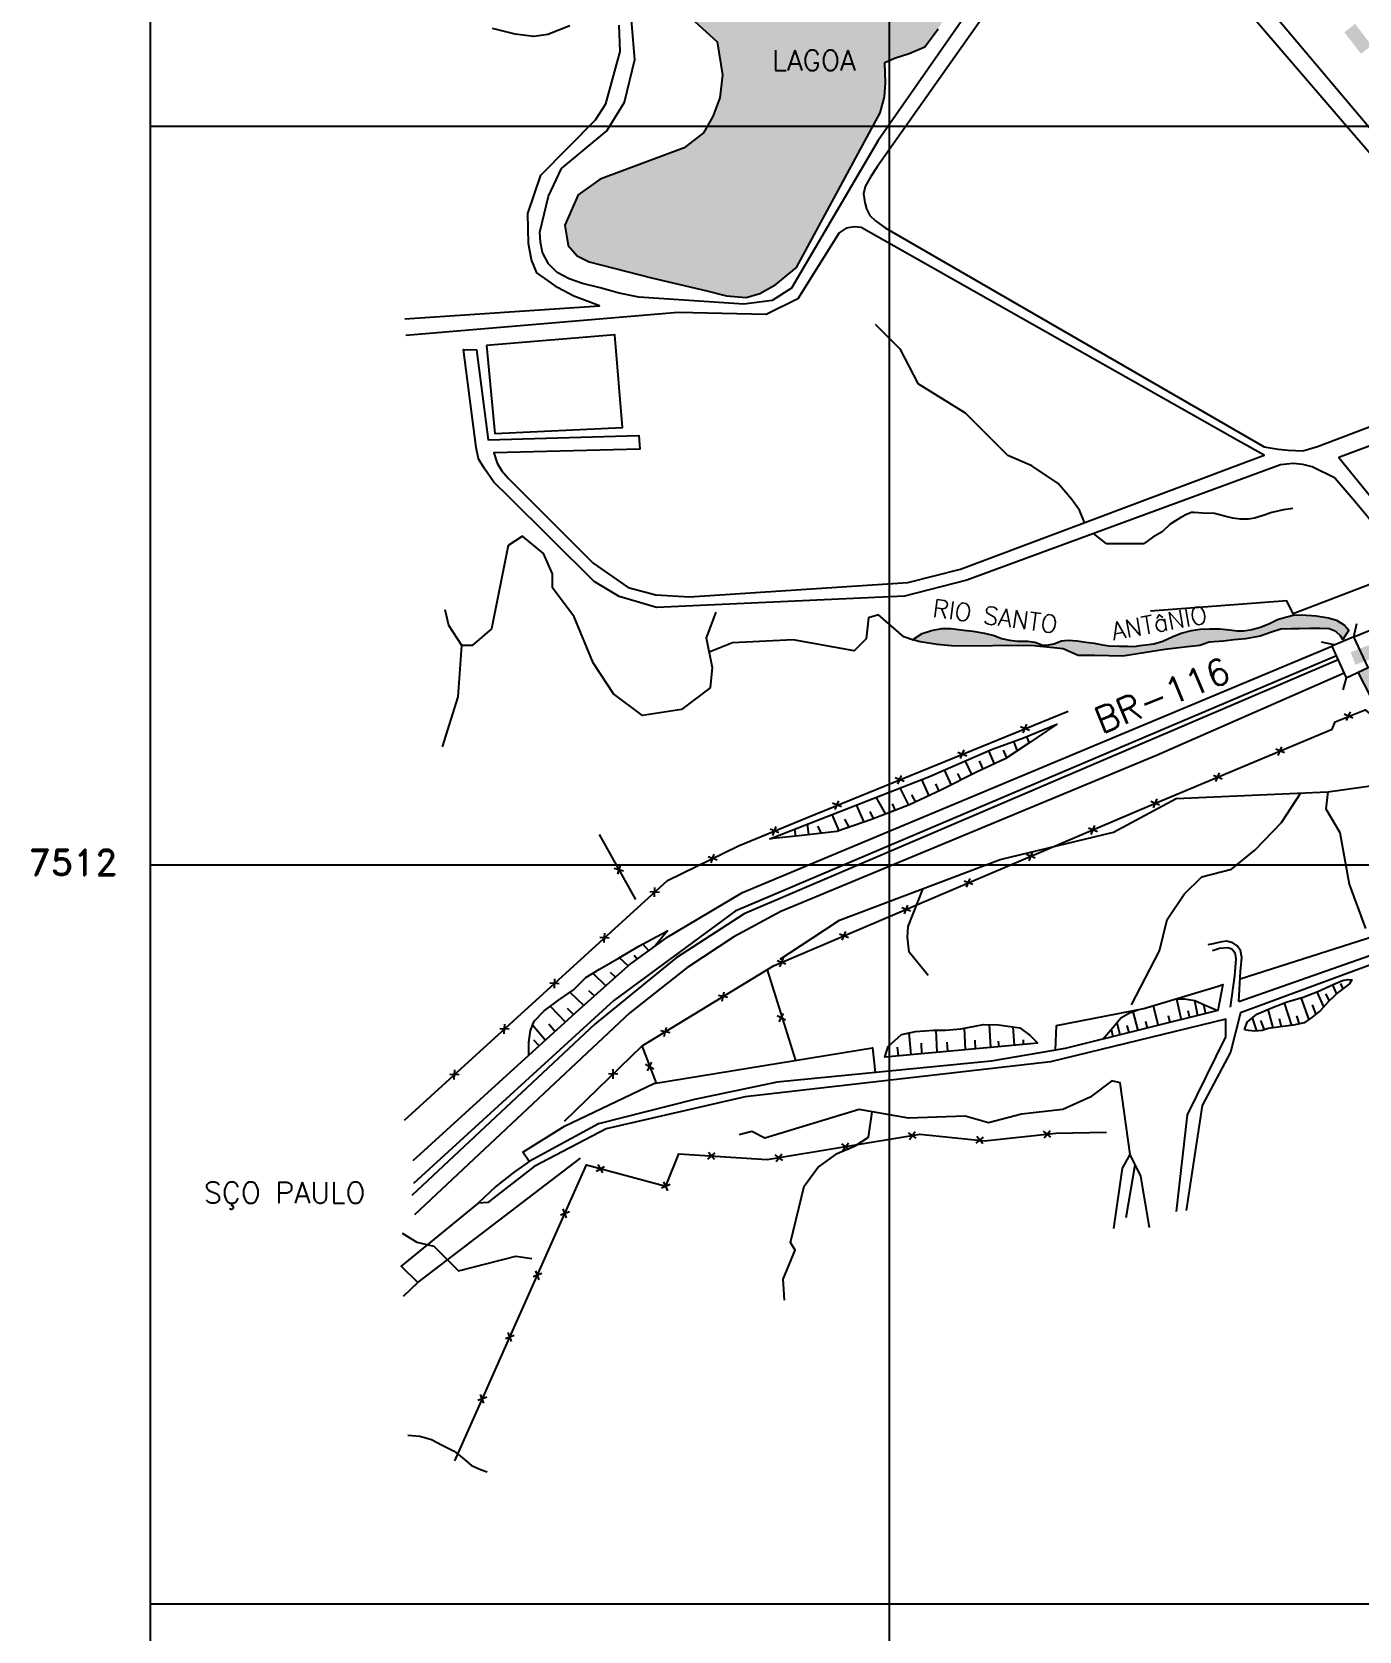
# Model space of a CAD drawing. Extents: x 538220 to 547168, y 7509776 to 7514528.
# Drawn here: x 542920 to 543818, y 7511482 to 7512564 of the extents above; entities that cross this region are included whole.
import ezdxf

# ---------------------------------------------------------------- set-up
doc = ezdxf.new("R2010")
doc.units = 0
doc.header["$LTSCALE"] = 50
doc.header["$MEASUREMENT"] = 0
for name, color, linetype in [('HATCH', 4, 'CONTINUOUS'), ('LIMITE', 7, 'CONTINUOUS'), ('LIMITE-PROJETO', 1, 'CONTINUOUS'), ('MALHA', 9, 'CONTINUOUS'), ('RIO', 4, 'CONTINUOUS'), ('RODOVIA', 1, 'CONTINUOUS'), ('RUA', 7, 'CONTINUOUS'), ('TERRENO', 7, 'CONTINUOUS'), ('TEXTO', 5, 'CONTINUOUS'), ('TEXTO2', 5, 'CONTINUOUS')]:
    doc.layers.add(name, color=color, linetype=linetype)
doc.styles.add('ROMAND', font='ROMAND.SHX')
doc.styles.get("Standard").update_dxf_attribs({"font": 'ROMANSBR.SHX'})

# ---------------------------------------------------------------- blocks, each defined once
blk = doc.blocks.new('R2')
at = {"layer": 'LIMITE-PROJETO', "const_width": 4.67}
blk.add_lwpolyline([(-18.8, 0.2, 1), (-23.5, 0.2, 1)], format="xyb", close=True, dxfattribs=at)
at = {"layer": 'LIMITE-PROJETO'}
blk.add_solid([(9.2, 4.6), (9.2, -4.6), (-9.1, 4.7), (-9.2, -4.4)], dxfattribs=at)
blk = doc.blocks.new('X')
at = {"layer": 'LIMITE'}
for p, q in [((-0.0178, -0.0178), (0.0178, 0.0178)), ((0.0178, -0.0178), (-0.0178, 0.0178))]:
    blk.add_line(p, q, dxfattribs=at)

msp = doc.modelspace()

# ---------------------------------------------------------------- hatches: boundary and pattern name
at = {"layer": 'HATCH'}
h = msp.add_hatch(color=256, dxfattribs=at)
h.paths.add_polyline_path([(543489, 7512500), (543376.9, 7512500), (543374.4, 7512495.6), (543361.2, 7512485.5), (543304.4, 7512464.3), (543289.6, 7512453.5), (543280.6, 7512433.1), (543282.7, 7512419.3), (543288.9, 7512412.3), (543296.9, 7512408.2), (543339.2, 7512397.5), (543376.6, 7512388.5), (543389.9, 7512385.3), (543403.3, 7512384.2), (543412.5, 7512386.7), (543423.4, 7512392.9), (543437.3, 7512404.5)])
h.paths.add_polyline_path([(543489, 7512500), (543493.9, 7512509), (543496.8, 7512520), (543497.4, 7512529.3), (543497, 7512543.1), (543500, 7512544.5), (543500, 7512606), (543497.8, 7512603.4), (543486, 7512601.5), (543476, 7512604.9), (543465.7, 7512642.4), (543465.8, 7512653.8), (543472.6, 7512660.1), (543485.3, 7512657.5), (543500, 7512637.8), (543500, 7512737.4), (543495.9, 7512739.8), (543476.6, 7512735.1), (543467.4, 7512728.2), (543455, 7512702.6), (543426.4, 7512693), (543421.5, 7512686.8), (543416.7, 7512674.6), (543416.6, 7512654.2), (543413.3, 7512644.8), (543405.6, 7512639.7), (543385.9, 7512643.8), (543370.1, 7512642.6), (543360.6, 7512636.3), (543357.4, 7512627), (543356.2, 7512585.5), (543360.8, 7512577.9), (543383.7, 7512557.2), (543387.2, 7512534.7), (543385.4, 7512519.2), (543380.6, 7512506.6), (543376.9, 7512500)])
h.paths.add_polyline_path([(543500, 7512637.8), (543507, 7512628.5), (543508.3, 7512616), (543500, 7512606), (543500, 7512544.5), (543503.7, 7512546.2), (543513.5, 7512549.2), (543524.2, 7512553.8), (543533.1, 7512566), (543551.1, 7512594.1), (543558.8, 7512613), (543563.1, 7512641.1), (543557.6, 7512690.3), (543562.8, 7512703.1), (543595.7, 7512725.3), (543616, 7512732.8), (543609.5, 7512739.5), (543589.8, 7512730.9), (543572.4, 7512718), (543549.9, 7512712.2), (543536.2, 7512716), (543500, 7512737.4)])
h.paths.add_polyline_path([(543628.8, 7512754.6), (543612.3, 7512744.9), (543618.7, 7512739.3), (543660, 7512776.8), (543653.1, 7512784.7), (543645.4, 7512775.2, 0.192931), (543647, 7512774.5, -0.192931), (543645.4, 7512775.2)])
h = msp.add_hatch(color=256, dxfattribs=at)
h.paths.add_polyline_path([(543716.7, 7512159.9), (543710.3, 7512159.7), (543704.6, 7512158.8), (543697.6, 7512156.9), (543691.5, 7512154.4), (543685.1, 7512151.6), (543679.1, 7512149.7), (543669.8, 7512148.5), (543666, 7512147.9), (543661.2, 7512148), (543655.8, 7512148), (543648.8, 7512148.4), (543644.4, 7512149.1), (543638.7, 7512150.1), (543633, 7512150.7), (543627.2, 7512151.7), (543621.2, 7512152.1), (543616.7, 7512151.8), (543611.3, 7512149.6), (543606.9, 7512148.7), (543603.7, 7512148.7), (543601.8, 7512149.7), (543598.6, 7512150.7), (543593.8, 7512151.4), (543586.8, 7512151.4), (543581.4, 7512152.1), (543576, 7512153.4), (543571, 7512155.4), (543564.6, 7512157), (543556.7, 7512158.3), (543550.6, 7512159), (543541.8, 7512160), (543535.7, 7512160.1), (543528.7, 7512158.6), (543522.3, 7512156.7), (543515.8, 7512152.3), (543521, 7512151), (543532.4, 7512149.3), (543544.1, 7512148.1), (543595.8, 7512148.6), (543617.7, 7512146.4), (543627.8, 7512141.9), (543638.9, 7512141.8), (543658.1, 7512141.3), (543686.6, 7512145.9), (543699.7, 7512147.4), (543710.2, 7512148.5), (543716.6, 7512150.7), (543726.1, 7512151.6), (543733.1, 7512152.5), (543741.1, 7512153.1), (543751, 7512154.9), (543758, 7512157.4), (543765, 7512159.6), (543772.3, 7512159.8), (543777.4, 7512159.8), (543784.7, 7512160), (543791.7, 7512160), (543797.8, 7512159.9), (543802.2, 7512158), (543805.4, 7512155.1), (543806.9, 7512152.6), (543811.1, 7512158.9), (543808, 7512162.4), (543802.6, 7512165.6), (543797.2, 7512167.2), (543788.9, 7512168.6), (543779.1, 7512169.3), (543773.3, 7512169), (543768.2, 7512167.8), (543762.8, 7512166.2), (543757.4, 7512163.4), (543751.3, 7512160.9), (543745.3, 7512159.4), (543739.9, 7512158.5), (543735.4, 7512158.5), (543730.3, 7512159.2), (543723.7, 7512159.9)])
h.paths.add_polyline_path([(543830, 7512106), (543841.7, 7512091.5), (543884, 7512060), (543902.9, 7512056.5), (543923.1, 7512057.7), (543949.7, 7512076.7), (543979, 7512076.5), (543999.1, 7512084.3), (544000, 7512085.1), (544000, 7512092.3), (543988.5, 7512083.1), (543962.7, 7512079.7), (543947.2, 7512082.4), (543936.1, 7512071.6, -0.178816), (543935, 7512070.4), (543925.9, 7512061.6), (543908.8, 7512060.2), (543884.7, 7512065.7), (543851.9, 7512090.6), (543836.7, 7512109), (543828.7, 7512124.7, -0.012905), (543828.6, 7512124.7, 0.012905), (543828.7, 7512124.7), (543824.1, 7512133.7), (543817.3, 7512130.5)])
h.paths.add_polyline_path([(544133.2, 7512135.9), (544146.1, 7512130.7), (544164.6, 7512118.3), (544172.9, 7512118.1), (544201.9, 7512132.3), (544245.8, 7512162.4), (544258.3, 7512166.4), (544271.1, 7512181), (544284, 7512205.9), (544299.5, 7512219.5), (544340.7, 7512231.4), (544359.1, 7512239.5), (544384.1, 7512254.6), (544413.7, 7512281.4), (544417.9, 7512286.1), (544422.9, 7512290.2), (544426.8, 7512293.2), (544430.3, 7512293.7), (544432.8, 7512292.6), (544436.1, 7512288.4), (544439.3, 7512281), (544440.6, 7512273.5), (544443.1, 7512268.3), (544447.1, 7512261.9), (544450.6, 7512257.4), (544458.6, 7512252.2), (544468.7, 7512247.3), (544478.1, 7512246.3), (544488.1, 7512247.2), (544495.5, 7512250), (544501.2, 7512254.3), (544510.7, 7512263.9), (544527.4, 7512283.3), (544531, 7512285.5), (544533.5, 7512285.7), (544537, 7512283.8), (544538.1, 7512279.1), (544543.4, 7512254.9), (544545.9, 7512251.5), (544548.9, 7512248.8), (544552.4, 7512247.1), (544590.5, 7512239.2), (544624.4, 7512235.5), (544636.9, 7512235.4), (544675.1, 7512239.8), (544671.6, 7512243.3), (544664.4, 7512242.2), (544655.4, 7512242.8), (544643.4, 7512240.6), (544628, 7512240.5), (544612, 7512241.8), (544590.8, 7512244.3), (544572.6, 7512247.9), (544559.4, 7512251), (544552.4, 7512251.8), (544550.4, 7512252.6), (544548.7, 7512254.6), (544547.7, 7512260.6), (544546.1, 7512268.6), (544543.6, 7512276.1), (544541.2, 7512284.1), (544538.5, 7512290.1), (544535, 7512293.6), (544531.3, 7512294.4), (544527.8, 7512293.4), (544518.4, 7512287.6), (544503.4, 7512267.8), (544482.5, 7512252.9), (544460.6, 7512254.5), (544450.7, 7512263.6), (544437, 7512294.6), (544432.8, 7512298.9), (544427.7, 7512299.4), (544417.5, 7512295.2), (544370.5, 7512254.9), (544350.1, 7512241.5), (544308.4, 7512232), (544295.7, 7512226.2), (544282.4, 7512216.1), (544257.6, 7512175.8), (544244.2, 7512168.2), (544221.2, 7512154.6), (544200.3, 7512139.5), (544169.8, 7512124.6), (544158.3, 7512126.4), (544134.6, 7512142.4), (544100.9, 7512133.3), (544043, 7512132.6), (544032, 7512129.1), (544023.7, 7512120.9), (544012.7, 7512102.5), (544000, 7512092.3), (544000, 7512085.1), (544020.7, 7512103.1), (544025.3, 7512113.2), (544034.9, 7512122.7), (544059, 7512130.5), (544092.6, 7512128.6)])

# ---------------------------------------------------------------- linework, layer by layer
at = {"layer": 'LIMITE', "linetype": 'CONTINUOUS'}
for points in [[(543172.1, 7511827.3), (543349.9, 7511989.4), (543398.1, 7512013), (543444, 7512032), (543621, 7512104.1)], [(543280.3, 7511826.7), (543332.8, 7511877.5), (543421.7, 7511931.7), (543677.5, 7512040.6), (543799.8, 7512091.9), (543801.7, 7512097), (543822.1, 7512105.1), (543875.5, 7512058.9)], [(543328.6, 7511976.6), (543304.1, 7512020.6)], [(543417.4, 7511929.1), (543436.6, 7511867.7)], [(543342.5, 7511852.3), (543332.8, 7511877.5)], [(543206.1, 7511596.8), (543295.2, 7511797), (543348.9, 7511782.5), (543357.6, 7511804.5), (543417.5, 7511800.6), (543520.8, 7511817.7), (543564.4, 7511813.4), (543612.7, 7511818.5), (543647.1, 7511819.1)]]:
    msp.add_lwpolyline(points, dxfattribs=at)
at = {"layer": 'LIMITE-PROJETO'}
msp.add_solid([(543824.9, 7512148.9), (543828, 7512140.3), (543812.2, 7512144.1), (543815.4, 7512135.5)], dxfattribs=at)
at = {"layer": 'MALHA'}
for p, q in [((543000, 7514500), (543000, 7511000)), ((543500, 7514500), (543500, 7511000)), ((543000, 7512500), (547000, 7512500)), ((543000, 7512000), (547000, 7512000)), ((543000, 7511500), (547000, 7511500))]:
    msp.add_line(p, q, dxfattribs=at)
at = {"layer": 'RIO', "linetype": 'CONTINUOUS'}
for points in [[(543360.8, 7512577.9), (543383.7, 7512557.2), (543387.2, 7512534.7), (543385.4, 7512519.2), (543380.6, 7512506.6), (543374.4, 7512495.6), (543361.2, 7512485.5), (543304.4, 7512464.3), (543289.6, 7512453.5), (543280.6, 7512433.1), (543282.7, 7512419.3), (543288.9, 7512412.3), (543296.9, 7512408.2), (543339.2, 7512397.5), (543376.6, 7512388.5), (543389.9, 7512385.3), (543403.3, 7512384.2), (543412.5, 7512386.7), (543423.4, 7512392.9), (543437.3, 7512404.5), (543493.9, 7512509), (543496.8, 7512520), (543497.4, 7512529.3), (543497, 7512543.1), (543503.7, 7512546.2), (543513.5, 7512549.2), (543524.2, 7512553.8), (543533.1, 7512566)], [(543490.6, 7512366.1), (543507.1, 7512349.4), (543519.3, 7512326), (543551.5, 7512306), (543580.2, 7512277.1)], [(543632.2, 7512231.9), (543628.7, 7512240.1), (543623.3, 7512247.6), (543614.4, 7512258.1), (543596.5, 7512270.2), (543580.2, 7512277.1)], [(543382.6, 7512171.1), (543376.2, 7512153.7), (543380.3, 7512133.7), (543378.9, 7512119.9), (543359.5, 7512105.3), (543333.1, 7512101.1), (543313.5, 7512115.9), (543299.7, 7512136.9), (543286.8, 7512168), (543272.1, 7512187.6), (543272.2, 7512197.1), (543266.2, 7512210.9), (543251.9, 7512222.6), (543242.1, 7512216.2), (543231, 7512159.9), (543217.9, 7512148.6), (543210.8, 7512148.6), (543202, 7512162.1), (543199.6, 7512172.8)], [(543515.8, 7512152.3), (543509.9, 7512154.5), (543492.8, 7512169.4), (543486.1, 7512167.3), (543484.4, 7512153), (543476.2, 7512144.9), (543435.1, 7512152.4), (543393.9, 7512150.3), (543378.2, 7512144.1)], [(543197.7, 7512079.9), (543208.4, 7512113.9), (543210.8, 7512148.6)], [(543830, 7512106), (543817.3, 7512130.5), (543824.1, 7512133.7)], [(543426.2, 7511936.2), (543447.3, 7511950), (543466.3, 7511962.6), (543575.1, 7512003.7), (543651.7, 7512022.3), (543694.1, 7512045), (543796.9, 7512049.6), (543843.4, 7512056.1), (543867, 7512057.1), (543875.5, 7512058.9), (543884, 7512060)], [(543664, 7511905.4), (543682.8, 7511941.8), (543688, 7511963.2), (543699.6, 7511980.3), (543711.5, 7511992), (543731.7, 7511997.2), (543747.4, 7512010), (543765.4, 7512028.8), (543778.6, 7512048.8)], [(543796.9, 7512049.6), (543795.5, 7512038), (543804.8, 7512021.9), (543811.2, 7511987), (543822.2, 7511956.9)], [(543676.1, 7511754.6), (543670.3, 7511789.3), (543663.1, 7511804.1), (543656.2, 7511852.6), (543650.7, 7511853.9), (543636, 7511842.8), (543617.5, 7511834.6), (543589.5, 7511831.4), (543567.3, 7511825.4), (543551.3, 7511830.1), (543513.1, 7511828.7), (543479.6, 7511834.5), (543415.9, 7511815), (543407, 7511819.6), (543398.6, 7511817.4)], [(543433.3, 7511744.5), (543442.4, 7511782.6), (543451.8, 7511795.2), (543464.7, 7511804.8), (543477, 7511809.8), (543485.9, 7511815.7), (543488.5, 7511833)], [(543651.9, 7511753.9), (543657.9, 7511794.9), (543663.1, 7511804.1)], [(543660.3, 7511761.5), (543666.5, 7511797.1)], [(543170.4, 7511750.9), (543180.4, 7511744.8), (543192, 7511742), (543208.5, 7511725.2), (543247.3, 7511735.2), (543258.2, 7511733.7)], [(543429.1, 7511705.5), (543428.3, 7511719.7), (543436.3, 7511739.3), (543433.3, 7511744.5)]]:
    msp.add_lwpolyline(points, dxfattribs=at)
at = {"layer": 'RIO'}
for points in [[(543773.2, 7512241.3), (543766.7, 7512240.3), (543758.9, 7512238.5), (543752.4, 7512236.3), (543747.2, 7512234.7), (543743, 7512234.1), (543737.5, 7512234.1), (543732.6, 7512234.8), (543727.8, 7512235.8), (543723.6, 7512237.1), (543720, 7512237.8), (543712.3, 7512238.2), (543706.4, 7512238.6), (543704.6, 7512238.6)], [(543704.6, 7512238.6), (543701.7, 7512237.5), (543697.3, 7512235.1), (543690.2, 7512230.6), (543684.6, 7512225.5), (543678.4, 7512221.9), (543672.6, 7512217.5)], [(543646.7, 7512217.7), (543638.2, 7512224.3)], [(543646.7, 7512217.7), (543656.4, 7512217.6), (543666.4, 7512217.5), (543672.6, 7512217.5)], [(543526.3, 7511925.2), (543513.5, 7511941), (543512.5, 7511951.1), (543512.8, 7511958.4), (543523, 7511984)], [(543174.3, 7511614), (543182.4, 7511613.5), (543190.4, 7511611.1), (543197.5, 7511607.3), (543205.7, 7511603.3), (543211.3, 7511598.8), (543217.3, 7511593.5), (543223.4, 7511590.9), (543228, 7511589.2)]]:
    msp.add_lwpolyline(points, dxfattribs=at)
at = {"layer": 'RIO', "linetype": 'CONTINUOUS'}
msp.add_lwpolyline([(543686.6, 7512145.9), (543658.1, 7512141.3), (543638.9, 7512141.8), (543627.8, 7512141.9), (543617.7, 7512146.4), (543595.8, 7512148.6), (543544.1, 7512148.1), (543532.4, 7512149.3), (543521, 7512151), (543515.8, 7512152.3), (543522.3, 7512156.7), (543528.7, 7512158.6), (543535.7, 7512160.1), (543541.8, 7512160), (543550.6, 7512159), (543556.7, 7512158.3), (543564.6, 7512157), (543571, 7512155.4), (543576, 7512153.4), (543581.4, 7512152.1), (543586.8, 7512151.4), (543593.8, 7512151.4), (543598.6, 7512150.7), (543601.8, 7512149.7), (543603.7, 7512148.7), (543606.9, 7512148.7), (543611.3, 7512149.6), (543616.7, 7512151.8), (543621.2, 7512152.1), (543627.2, 7512151.7), (543633, 7512150.7), (543638.7, 7512150.1), (543644.4, 7512149.1), (543648.8, 7512148.4), (543655.8, 7512148), (543661.2, 7512148), (543666, 7512147.9), (543669.8, 7512148.5), (543679.1, 7512149.7), (543685.1, 7512151.6), (543691.5, 7512154.4), (543697.6, 7512156.9), (543704.6, 7512158.8), (543710.3, 7512159.7), (543716.7, 7512159.9), (543723.7, 7512159.9), (543730.3, 7512159.2), (543735.4, 7512158.5), (543739.9, 7512158.5), (543745.3, 7512159.4), (543751.3, 7512160.9), (543757.4, 7512163.4), (543762.8, 7512166.2), (543768.2, 7512167.8), (543773.3, 7512169), (543779.1, 7512169.3), (543788.9, 7512168.6), (543797.2, 7512167.2), (543802.6, 7512165.6), (543808, 7512162.4), (543811.1, 7512158.9), (543806.9, 7512152.6), (543805.4, 7512155.1), (543802.2, 7512158), (543797.8, 7512159.9), (543791.7, 7512160), (543784.7, 7512160), (543777.4, 7512159.8), (543772.3, 7512159.8), (543765, 7512159.6), (543758, 7512157.4), (543751, 7512154.9), (543741.1, 7512153.1), (543733.1, 7512152.5), (543726.1, 7512151.6), (543716.6, 7512150.7), (543710.2, 7512148.5), (543699.7, 7512147.4)], close=True, dxfattribs=at)
at = {"layer": 'RODOVIA', "linetype": 'CONTINUOUS'}
for points in [[(543814.3, 7512154.5), (543885.7, 7512183.6)], [(543349.1, 7511950.8), (543400.7, 7511981.3), (543799.6, 7512148.2)], [(543803.8, 7512138.9), (543401.8, 7511966.9), (543355.8, 7511937.2), (543300.8, 7511892.2), (543177, 7511776.4)], [(543802.6, 7512141.6), (543395.7, 7511968.7), (543313.6, 7511908.2), (543178.2, 7511784.5)], [(543807.8, 7512129.9), (543680.9, 7512074.1), (543426.7, 7511968.6), (543394.9, 7511951.3), (543363, 7511930.3), (543324.5, 7511900), (543178.9, 7511763.2)]]:
    msp.add_lwpolyline(points, dxfattribs=at)
at = {"layer": 'RODOVIA'}
msp.add_lwpolyline([(543349.1, 7511950.8), (543325.3, 7511933.4), (543290, 7511901.9), (543248.6, 7511864.3), (543177.7, 7511799.7)], dxfattribs=at)
at = {"layer": 'RUA', "linetype": 'CONTINUOUS'}
for points in [[(544552.1, 7512459.2), (544556.3, 7512462.6), (544558.8, 7512465.4), (544561.2, 7512469.6), (544563, 7512475.9), (544408.7, 7512416.6), (544381.6, 7512489.8), (544088.4, 7512317.7), (543699.1, 7512781.6), (543674.3, 7512753.1), (543650.4, 7512706.3), (543903.6, 7512405.7), (543915.3, 7512379.1), (543916.6, 7512362.1), (543910.2, 7512331.4), (543910, 7512306), (543916, 7512273.9), (543930.6, 7512244.2), (544214, 7512361.6), (544201.6, 7512384.1)], [(543616, 7512667.5), (543492.5, 7512490.3), (543433.8, 7512390.5), (543420.9, 7512382), (543401.7, 7512379.5), (543330.5, 7512384.3), (543317.4, 7512387.1), (543304.4, 7512390.6), (543292.4, 7512393.5), (543283.4, 7512396.8), (543275.4, 7512401), (543269.5, 7512406.8), (543265.4, 7512414.5), (543264.1, 7512421.6), (543263.7, 7512428.4), (543269.5, 7512452.7), (543278.2, 7512471.4), (543308.9, 7512496.9), (543321, 7512516.2), (543327.9, 7512545.1), (543324.1, 7512590.9)], [(543599.7, 7512625.5), (543491.8, 7512472.5), (543487.6, 7512466), (543483.8, 7512459.2), (543482.6, 7512454.3), (543483.6, 7512448.3), (543484.7, 7512444.2), (543487, 7512439.6), (543490.8, 7512435.9), (543497.2, 7512431.3), (543753.7, 7512283), (543763.1, 7512281.5), (543769.9, 7512280.8), (543779.9, 7512280.3), (543789.7, 7512283.2), (543871.3, 7512314.2), (543877.4, 7512318.5), (543892.9, 7512338.5), (543900.3, 7512367.2), (543894.8, 7512394.6), (543884.1, 7512413.1), (543691.8, 7512637.3)], [(543172.2, 7512369.6), (543303.9, 7512378.4), (543293.9, 7512382.2), (543286.6, 7512385), (543275.6, 7512390.8), (543269, 7512395.6), (543261.7, 7512400.9), (543258, 7512409.5), (543256, 7512420.7), (543255.5, 7512440.9), (543264.3, 7512466.8), (543301.4, 7512504.4), (543308.2, 7512515.1), (543318, 7512550.5), (543317.4, 7512568.4)], [(543284, 7512568), (543269, 7512562.2), (543259.5, 7512560.7), (543247, 7512562.3), (543231.7, 7512566.1)], [(543801.7, 7512261.8), (543786.2, 7512269.5), (543779.9, 7512271), (543773.4, 7512271.7), (543764.7, 7512270.8), (543552.6, 7512192.7), (543510.4, 7512181.9), (543342.6, 7512174.3), (543317.3, 7512181.8), (543300.3, 7512191.9), (543242.7, 7512249.1), (543232.6, 7512259), (543226, 7512268.6), (543222.2, 7512274.9), (543220.6, 7512282.5), (543211.9, 7512348.8), (543220.7, 7512348.7), (543228.6, 7512287.8), (543330.5, 7512290.6), (543331.4, 7512281.4), (543232.4, 7512279), (543234.8, 7512272), (543237.9, 7512266.7), (543242.4, 7512261.7), (543299.8, 7512204.3), (543323.3, 7512187.8), (543342.1, 7512182.8), (543364.9, 7512181.4), (543512.6, 7512191.2), (543548.3, 7512200.3), (543753.7, 7512277.3), (543736, 7512287.2), (543481, 7512431.5), (543476.5, 7512432), (543470.8, 7512431.1), (543466.1, 7512427.8), (543438.2, 7512383.1), (543416.7, 7512372.5), (543357.2, 7512374), (543172.9, 7512358.3)], [(543801.7, 7512261.8), (543815.3, 7512246.1), (543831.7, 7512226.2), (543851.2, 7512199.7), (543773.4, 7512170.1), (543769.1, 7512178.9), (543676.8, 7512171.8)], [(543736.5, 7511907.7), (544086.6, 7512030.5), (544188.5, 7512051.6), (544222.2, 7512054.1), (544250.5, 7512059.2), (544277.8, 7512067.2), (544301.5, 7512076.4), (544333.8, 7512090.4), (544357.1, 7512101.7), (544372.9, 7512110.9), (544449.1, 7512154.9)], [(543737.5, 7511922.9), (543860.3, 7511962.2), (543910.3, 7511979.1), (543925.9, 7511983.1), (543941.8, 7511987), (543954.4, 7511991.7), (543962.2, 7511995.3), (543964.5, 7511997.2), (543965.4, 7511999.6)], [(543873.5, 7511950), (543737.7, 7511900), (543730.9, 7511873.4), (543711.7, 7511837.1), (543701, 7511766.2)], [(543612.6, 7511874.7), (543613.3, 7511891.3), (543672.3, 7511902.9), (543722.6, 7511918), (543725.8, 7511919), (543722.3, 7511901.4), (543619.1, 7511875.9), (543569, 7511867.2), (543424.3, 7511853.1), (543368.2, 7511841.2), (543303.3, 7511824.9), (543256.3, 7511799.3), (543252.2, 7511805.7), (543280.3, 7511823.3), (543340.7, 7511852), (543488.6, 7511876.2), (543490.6, 7511859.6)], [(543694.5, 7511765.5), (543701.9, 7511830.9), (543727.7, 7511883.6), (543727.8, 7511895.7), (543609.1, 7511866.8), (543402.6, 7511843.1), (543308.5, 7511821.5), (543259.7, 7511795.9), (543228.4, 7511771.6), (543221.9, 7511771.1), (543169.9, 7511728.5), (543181, 7511717.3), (543291.2, 7511801.6)]]:
    msp.add_lwpolyline(points, dxfattribs=at)
for points in [[(543227.6, 7512351.7), (543233.1, 7512292), (543319.5, 7512296), (543314.4, 7512358.9)], [(543862.1, 7512297.4), (543804.3, 7512275.9), (543830.8, 7512243.1), (543855.7, 7512208.9), (543853.5, 7512248.3), (543853.6, 7512265.7), (543854.8, 7512281.1)]]:
    msp.add_lwpolyline(points, close=True, dxfattribs=at)
at = {"layer": 'RUA'}
for points in [[(543814.3, 7512154.5), (543816.5, 7512163.4)], [(543799.6, 7512148.2), (543809.2, 7512126.7), (543824.1, 7512133.7), (543814.3, 7512154.5), (543799.6, 7512148.2)], [(543801, 7512149.1), (543792.5, 7512150.9)], [(543809.2, 7512126.7), (543806.9, 7512118.5)], [(543736.5, 7511907.7), (543737.8, 7511927.8), (543738.7, 7511937.3), (543737.8, 7511942.1), (543735.5, 7511945.3), (543732.6, 7511947.3), (543728.3, 7511948.5), (543724, 7511947.8), (543719.2, 7511946.7), (543715.7, 7511945.9)], [(543718.8, 7511942.1), (543723.5, 7511943.7), (543729.2, 7511944.2), (543731.8, 7511943.2), (543733.9, 7511940.7), (543734.5, 7511936.5), (543733.7, 7511924.9), (543730.6, 7511903.7)], [(543256.3, 7511799.3), (543245.5, 7511791.6), (543233.8, 7511782.4), (543221.9, 7511771.1)], [(543181, 7511717.3), (543171.1, 7511707.9)]]:
    msp.add_lwpolyline(points, dxfattribs=at)
at = {"layer": 'TERRENO', "linetype": 'CONTINUOUS'}
for points in [[(543527.2, 7512060), (543541.6, 7512066.1), (543569.3, 7512078.1), (543590.9, 7512086.1), (543613.5, 7512095.2), (543593.9, 7512082), (543578.5, 7512071.9), (543559, 7512062.9), (543535.3, 7512050.8), (543513.8, 7512040.7), (543488.1, 7512030.7), (543464.5, 7512022.7), (543438.9, 7512019.8), (543419.2, 7512017.7)], [(543600.5, 7511879.4), (543497.1, 7511870), (543499.2, 7511877.2), (543508.4, 7511885.3), (543517.7, 7511887.2), (543530, 7511888.2), (543538.2, 7511888.1), (543548.4, 7511889), (543563.8, 7511892), (543574, 7511891.9), (543588.3, 7511889.7), (543595.4, 7511884.6)]]:
    msp.add_lwpolyline(points, close=True, dxfattribs=at)
at = {"layer": 'TERRENO'}
for points in [[(543567.3, 7512077.2), (543571, 7512068.4)], [(543577.2, 7512077.7), (543579.3, 7512072.5)], [(543584.1, 7512083.6), (543586.5, 7512077.2)], [(543592.9, 7512086.9), (543594.7, 7512082.5)], [(543551.3, 7512070.3), (543555.7, 7512061.2)], [(543560.9, 7512070.6), (543563.4, 7512064.9)], [(543521.8, 7512057.9), (543526.9, 7512046.8)], [(543537.3, 7512064.3), (543541.9, 7512054.1)], [(543546.3, 7512062), (543548.5, 7512057.5)], [(543491, 7512045.8), (543497.6, 7512034.4)], [(543507.2, 7512052.2), (543513.1, 7512040.4)], [(543515.1, 7512047.4), (543517.8, 7512042.6)], [(543531.4, 7512054.9), (543533.6, 7512050)], [(543461.2, 7512034.1), (543465.9, 7512023.2)], [(543477.6, 7512040.6), (543482.8, 7512028.9)], [(543486.8, 7512036.1), (543489.3, 7512031.1)], [(543502, 7512041.4), (543504, 7512036.9)], [(543436, 7512024.3), (543436.5, 7512019.6)], [(543444.4, 7512027.6), (543445.5, 7512020.6)], [(543451.6, 7512026.2), (543453.9, 7512021.5)], [(543469.7, 7512031.1), (543472.8, 7512025.5)], [(543256.2, 7511871.2), (543256.2, 7511880.1), (543257.2, 7511887.9), (543259.8, 7511894.3), (543266.5, 7511901.2), (543276.2, 7511908.6), (543286.3, 7511915.5), (543294.8, 7511923.8), (543304.1, 7511929.5), (543317.2, 7511937.2), (543330.6, 7511945), (543339.3, 7511949.8), (543350.1, 7511955.5), (543341.9, 7511945.5)], [(543317.3, 7511937.3), (543323.4, 7511931.8)], [(543327.4, 7511938.9), (543329.5, 7511936.5)], [(543333.3, 7511946.5), (543337.1, 7511942.1)], [(543299.5, 7511926.7), (543308.2, 7511918.2)], [(543311.3, 7511927.5), (543314.9, 7511924.1)], [(543296.5, 7511915.1), (543300.7, 7511911.4)], [(543740.4, 7511888.5), (543742.1, 7511893.7), (543748.7, 7511899), (543758.2, 7511903.2), (543769.3, 7511907.4), (543780.1, 7511910.6), (543790.1, 7511914.4), (543800.5, 7511919.2), (543806.7, 7511921.8), (543810.3, 7511922.6), (543813.1, 7511922.3), (543811.4, 7511919.5), (543804.1, 7511913.9), (543797.4, 7511907.8), (543791.8, 7511901.6), (543786.3, 7511896.9), (543780.8, 7511893.1), (543773.5, 7511891.5), (543764.5, 7511890.4), (543756.4, 7511889.3), (543752.3, 7511888), (543747.5, 7511887.6), (543743, 7511887.9), (543740.4, 7511888.5)], [(543799.9, 7511918.9), (543802.7, 7511912.6)], [(543805.3, 7511919.7), (543806.9, 7511916)], [(543270.7, 7511904.4), (543280.9, 7511893.6)], [(543284, 7511913.9), (543293.3, 7511904.8)], [(543678.5, 7511904.7), (543681.9, 7511891.4)], [(543693.8, 7511909.3), (543699.8, 7511909.4), (543706.7, 7511908.3), (543713.7, 7511905.2), (543722.3, 7511901.4)], [(543694.3, 7511909.3), (543697.6, 7511895.3)], [(543706.6, 7511908.4), (543708.5, 7511898)], [(543712.6, 7511905.6), (543714, 7511899.3)], [(543767.3, 7511906.6), (543772.1, 7511891.3)], [(543778.6, 7511910.2), (543783.9, 7511895.2)], [(543786.3, 7511905.3), (543788.7, 7511898.9)], [(543789.4, 7511914.1), (543793.8, 7511903.9)], [(543795.2, 7511912.7), (543797.6, 7511908)], [(543282.2, 7511903.1), (543286.5, 7511898.7)], [(543644.6, 7511882.2), (543652.6, 7511891.6), (543656.8, 7511896.5), (543662.6, 7511900), (543668.8, 7511902.2)], [(543654.1, 7511893.4), (543656.1, 7511885)], [(543664.9, 7511900.8), (543668.3, 7511888)], [(543673.4, 7511894.3), (543674.6, 7511889.6)], [(543688.7, 7511898.1), (543689.8, 7511893.4)], [(543702, 7511901.5), (543703.1, 7511896.6)], [(543745.7, 7511896.6), (543748.5, 7511887.7)], [(543751.3, 7511894.8), (543753.6, 7511888.4)], [(543756.1, 7511902.3), (543759.6, 7511889.7)], [(543763.8, 7511896), (543765.3, 7511890.5)], [(543775.5, 7511897.8), (543777.4, 7511892.3)], [(543258.7, 7511891.7), (543267.4, 7511881.4)], [(543269.7, 7511892.5), (543274, 7511887.4)], [(543513.2, 7511886.3), (543514.6, 7511871.6)], [(543531.5, 7511888.1), (543532.2, 7511873.2)], [(543550.7, 7511889.5), (543551.4, 7511875)], [(543567.7, 7511892), (543568.6, 7511876.5)], [(543583.6, 7511890.5), (543584.5, 7511878)], [(543650.3, 7511888.9), (543651.4, 7511883.9)], [(543660.9, 7511891.3), (543662.2, 7511886.5)], [(543259.4, 7511881.6), (543263.2, 7511877.6)], [(543505.3, 7511876.6), (543506, 7511870.8)], [(543521.6, 7511879.4), (543521.8, 7511872.3)], [(543539.1, 7511880), (543539.4, 7511873.9)], [(543557.9, 7511881.4), (543558.2, 7511875.6)], [(543573.8, 7511880.8), (543574.1, 7511877)], [(543590.6, 7511881.7), (543590.7, 7511878.5)]]:
    msp.add_lwpolyline(points, dxfattribs=at)

# ---------------------------------------------------------------- block references
at = {"layer": 'LIMITE-PROJETO', "rotation": 127.997513045555}
msp.add_blockref('R2', (543817.3, 7512559.2), dxfattribs=at)
at = {"layer": 'RIO', "xscale": 127.2121291432586, "yscale": 127.2121291432586, "zscale": 127.2121291432586}
for p, rotation in [((543810.8, 7512100.7), 21.64629706392248), ((543591.9, 7512092.3), 22.16846616525915), ((543549.5, 7512075), 22.16846616525915), ((543764.5, 7512077.1), 22.76054152180637), ((543507.1, 7512057.7), 22.16846616525915), ((543722.3, 7512059.4), 22.76054152180637), ((543680, 7512041.7), 22.76054152180637), ((543464.7, 7512040.5), 22.16846616525915), ((543422.4, 7512023), 22.5352910179747), ((543637.9, 7512023.7), 23.06341648738895), ((543380.6, 7512004.4), 26.07260150558899), ((543595.8, 7512005.8), 23.06341648738895), ((543317.1, 7511996.8), 119.1279888440127), ((543553.6, 7511987.9), 23.06341648738895), ((543341.3, 7511981.6), 42.3529121666419), ((543511.5, 7511969.9), 23.06341648738895), ((543307.4, 7511950.7), 42.3529121666419), ((543469.4, 7511952), 23.06341648738895), ((543427.2, 7511934), 23.06341648738895), ((543273.6, 7511919.8), 42.3529121666419), ((543387.7, 7511911), 31.35953945054461), ((543427.1, 7511896.7), 287.3780688854768), ((543239.7, 7511889), 42.3529121666419), ((543348.6, 7511887.1), 31.35953945054461), ((543205.9, 7511858.1), 42.3529121666419), ((543313.2, 7511858.5), 44.08026638747487), ((543338, 7511863.6), 287.3780688854768), ((543515.7, 7511816.9), 9.422463862180875), ((543606.8, 7511817.9), 6.076720198300849), ((543470.6, 7511809.4), 9.422463862180875), ((543561.3, 7511813.7), 354.355721255017), ((543304.7, 7511794.4), 344.873757025302), ((543379.8, 7511803), 356.25504199477), ((543425.4, 7511801.9), 9.422463862180875), ((543348.9, 7511782.5), 68.29964465561795), ((543280.6, 7511764.2), 65.9943309662485), ((543262, 7511722.3), 65.9943309662485), ((543243.3, 7511680.5), 65.9943309662485), ((543224.7, 7511638.7), 65.9943309662485)]:
    msp.add_blockref('X', p, dxfattribs=dict(at, rotation=rotation))

# ---------------------------------------------------------------- texts
at = {"layer": 'MALHA', "style": 'ROMAND'}
msp.add_text('7512', height=17.5, dxfattribs=at).set_placement((542917.8, 7511993))
at = {"layer": 'RIO'}
for s, rotation, p in [('RIO SANTO', 352.2648, (543528.9, 7512168.1)), ('ANT%%226NIO', 10.3663, (543651.7, 7512152.1))]:
    msp.add_text(s, height=12, rotation=rotation, dxfattribs=at).set_placement(p)
at = {"layer": 'RODOVIA'}
msp.add_text('BR-116', height=17.5, rotation=22.2057, dxfattribs=at).set_placement((543643.6, 7512088.6))
at = {"layer": 'TEXTO'}
msp.add_text('LAGOA', height=13.75, dxfattribs=at).set_placement((543420.8, 7512537.7))
at = {"layer": 'TEXTO2'}
msp.add_text('S%%199O PAULO', height=14.25, dxfattribs=at).set_placement((543036.3, 7511771))

doc.saveas('drawing.dxf')
